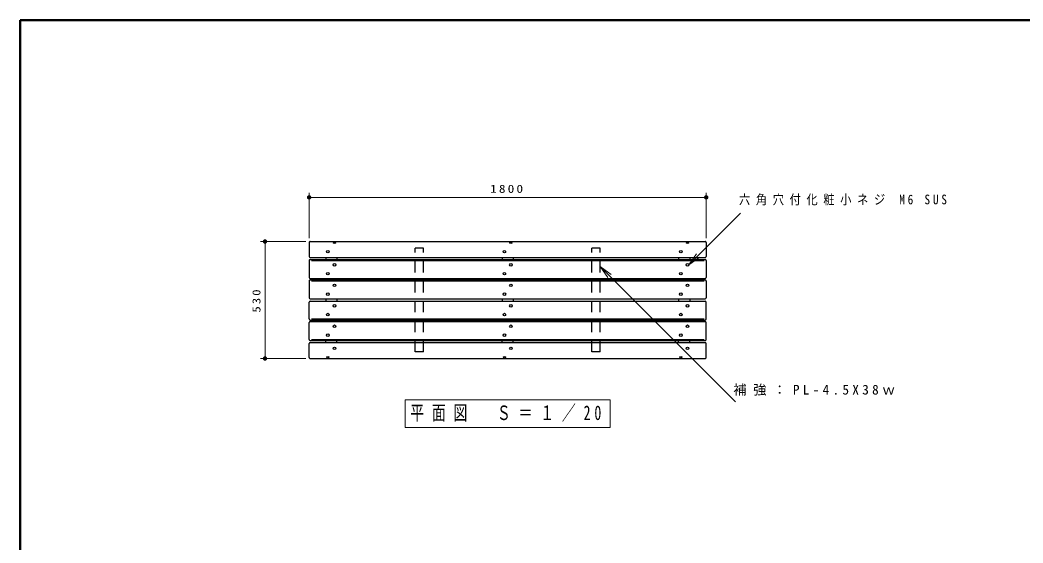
# Model space of a CAD drawing. Units: millimetres on the paper, scale 1:20. Extents: x -365 to 12, y -38 to 257.
# Drawn here: x -365 to -137.7, y 138.4 to 257 of the extents above; entities that cross this region are included whole.
import ezdxf

# ---------------------------------------------------------------- set-up
doc = ezdxf.new("R2010")
doc.units = ezdxf.units.MM
doc.linetypes.add('USER1', pattern=[4.5, 2.5, -2])
doc.layers.add('LY_1', color=7, linetype='Continuous', lineweight=25)
doc.layers.add('LY_2', color=7, linetype='Continuous', lineweight=13)
doc.styles.add('ＭＳ ゴシック', font='')
doc.styles.get('ＭＳ ゴシック').set_extended_font_data('MS Gothic')

# ---------------------------------------------------------------- blocks, each defined once
blk = doc.blocks.new('open_arrow')
at = {"color": 0, "linetype": 'Continuous', "lineweight": -2}
blk.add_lwpolyline([(7.5, 1.25), (0, 0), (7.5, -1.25)], dxfattribs=at)
blk = doc.blocks.new('filled_dot')
at = {"color": 0, "linetype": 'Continuous', "lineweight": -2, "const_width": 1.25}
blk.add_lwpolyline([(-0.625, 0, 1), (0.625, 0, 1)], format="xyb", close=True, dxfattribs=at)

msp = doc.modelspace()

# ---------------------------------------------------------------- linework, layer by layer
at = {"layer": 'LY_1', "lineweight": 13}
for p, q in [((-299.479, 207.537), (-299.479, 217.787)), ((-299.479, 216.787), (-209.479, 216.787)), ((-209.479, 207.537), (-209.479, 217.787)), ((-213.429, 201.481), (-201.718, 213.184)), ((-300.229, 206.787), (-310.479, 206.787)), ((-309.479, 180.249), (-309.479, 206.787)), ((-233.528, 201.089), (-202.83, 170.39)), ((-300.229, 180.249), (-310.479, 180.249)), ((-231.229, 170.899), (-277.729, 170.899)), ((-277.729, 170.899), (-277.729, 164.599)), ((-231.229, 164.599), (-231.229, 170.899)), ((-277.729, 164.599), (-231.229, 164.599))]:
    msp.add_line(p, q, dxfattribs=at)
at = {"layer": 'LY_1'}
for p, q in [((-299.479, 206.537), (-299.479, 203.413)), ((-299.229, 206.787), (-209.728, 206.787)), ((-209.479, 206.537), (-209.479, 203.413)), ((-299.479, 202.448), (-299.479, 198.647)), ((-299.229, 203.163), (-209.728, 203.163)), ((-299.229, 202.698), (-209.728, 202.698)), ((-298.979, 202.468), (-209.978, 202.468)), ((-295.729, 203.163), (-295.729, 202.698)), ((-293.229, 203.163), (-293.229, 202.698)), ((-255.729, 203.163), (-255.729, 202.698)), ((-253.229, 203.163), (-253.229, 202.698)), ((-215.729, 203.163), (-215.729, 202.698)), ((-213.229, 203.163), (-213.229, 202.698)), ((-209.479, 202.448), (-209.479, 198.647)), ((-299.479, 197.809), (-299.479, 194.008)), ((-299.229, 198.397), (-209.728, 198.397)), ((-299.229, 198.059), (-209.728, 198.059)), ((-298.979, 197.829), (-209.978, 197.829)), ((-295.729, 198.397), (-295.729, 198.059)), ((-293.229, 198.397), (-293.229, 198.059)), ((-255.729, 198.397), (-255.729, 198.059)), ((-253.229, 198.397), (-253.229, 198.059)), ((-215.729, 198.397), (-215.729, 198.059)), ((-213.229, 198.397), (-213.229, 198.059)), ((-209.479, 197.809), (-209.479, 194.008)), ((-299.229, 193.758), (-209.728, 193.758)), ((-299.229, 193.278), (-209.728, 193.278)), ((-295.729, 193.758), (-295.729, 193.278)), ((-293.229, 193.758), (-293.229, 193.278)), ((-255.729, 193.758), (-255.729, 193.278)), ((-253.229, 193.758), (-253.229, 193.278)), ((-215.729, 193.758), (-215.729, 193.278)), ((-213.229, 193.758), (-213.229, 193.278)), ((-299.479, 189.227), (-299.479, 193.028)), ((-209.479, 189.227), (-209.479, 193.028)), ((-299.229, 188.977), (-209.728, 188.977)), ((-298.979, 189.207), (-209.978, 189.207)), ((-295.729, 188.639), (-295.729, 188.977)), ((-293.229, 188.639), (-293.229, 188.977)), ((-255.729, 188.639), (-255.729, 188.977)), ((-253.229, 188.639), (-253.229, 188.977)), ((-215.729, 188.639), (-215.729, 188.977)), ((-213.229, 188.639), (-213.229, 188.977)), ((-299.479, 184.588), (-299.479, 188.389)), ((-299.229, 188.639), (-209.728, 188.639)), ((-209.479, 184.588), (-209.479, 188.389)), ((-299.229, 184.338), (-209.728, 184.338)), ((-298.979, 184.568), (-209.978, 184.568)), ((-295.729, 183.873), (-295.729, 184.338)), ((-293.229, 183.873), (-293.229, 184.338)), ((-255.729, 183.873), (-255.729, 184.338)), ((-253.229, 183.873), (-253.229, 184.338)), ((-215.729, 183.873), (-215.729, 184.338)), ((-213.229, 183.873), (-213.229, 184.338)), ((-299.479, 180.499), (-299.479, 183.623)), ((-299.229, 183.873), (-209.728, 183.873)), ((-209.479, 180.499), (-209.479, 183.623)), ((-299.229, 180.249), (-209.728, 180.249))]:
    msp.add_line(p, q, dxfattribs=at)
at = {"layer": 'LY_1', "linetype": 'USER1'}
for p, q in [((-273.528, 205.287), (-275.428, 205.287)), ((-275.428, 181.749), (-275.428, 205.287)), ((-273.528, 181.749), (-273.528, 205.287)), ((-235.428, 181.749), (-235.428, 205.287)), ((-233.528, 205.287), (-235.428, 205.287)), ((-233.528, 181.749), (-233.528, 205.287)), ((-273.528, 181.749), (-275.428, 181.749)), ((-233.528, 181.749), (-235.428, 181.749))]:
    msp.add_line(p, q, dxfattribs=at)
at = {"layer": 'LY_1'}
for centre, start, end in [((-299.229, 206.537), 90, 180.00003), ((-209.729, 206.537), 359.99996, 90), ((-299.229, 203.413), 180.00005, 270.00002), ((-299.229, 202.448), 90, 180.00003), ((-209.729, 203.413), 269.99996, 359.99995), ((-209.728, 202.448), 359.99996, 90), ((-299.229, 198.647), 180.00005, 270.00002), ((-299.229, 197.809), 90, 180.00003), ((-209.728, 198.647), 269.99996, 359.99995), ((-209.728, 197.809), 359.99996, 90), ((-299.229, 194.008), 180.00005, 270.00002), ((-299.229, 193.028), 89.99998, 179.99995), ((-209.728, 194.008), 269.99996, 359.99995), ((-209.728, 193.028), 0.00006, 90.00004), ((-299.229, 189.227), 179.99997, 270), ((-209.728, 189.227), 270, 0.00004), ((-299.229, 188.389), 89.99998, 179.99995), ((-209.728, 188.389), 0.00006, 90.00004), ((-299.229, 184.588), 179.99997, 270), ((-209.728, 184.588), 270, 0.00004), ((-299.229, 183.623), 89.99998, 179.99995), ((-209.729, 183.623), 0.00006, 90.00004), ((-299.229, 180.499), 179.99997, 270), ((-209.729, 180.499), 270, 0.00004)]:
    msp.add_arc(centre, 0.25, start, end, dxfattribs=at)
for centre, ratio in [((-295.229, 204.477), 0.948348), ((-293.729, 206.491), 0.446235), ((-255.229, 204.477), 0.948348), ((-253.729, 206.491), 0.446235), ((-215.229, 204.477), 0.948324), ((-213.729, 206.491), 0.446189), ((-293.729, 201.481), 0.997633), ((-253.729, 201.481), 0.997633), ((-213.729, 201.481), 0.997583), ((-295.229, 199.486), 0.997633), ((-255.229, 199.486), 0.997633), ((-215.229, 199.486), 0.997583), ((-293.729, 196.842), 0.99766), ((-253.729, 196.842), 0.997633), ((-213.729, 196.842), 0.997583), ((-295.229, 194.847), 0.997633), ((-255.229, 194.847), 0.997633), ((-215.229, 194.847), 0.99761), ((-293.729, 192.189), 0.997633), ((-253.729, 192.189), 0.997633), ((-213.729, 192.189), 0.99761), ((-295.229, 190.193), 0.99766), ((-255.229, 190.193), 0.997633), ((-215.229, 190.193), 0.997583), ((-293.729, 187.55), 0.997633), ((-253.729, 187.55), 0.997633), ((-213.729, 187.55), 0.997583), ((-295.229, 185.555), 0.997633), ((-255.229, 185.555), 0.997633), ((-215.229, 185.555), 0.997583), ((-293.729, 182.559), 0.948348), ((-253.729, 182.559), 0.948348), ((-213.729, 182.559), 0.948324), ((-295.229, 180.544), 0.446235), ((-255.229, 180.544), 0.446235), ((-215.229, 180.544), 0.446189)]:
    msp.add_ellipse(centre, major_axis=(0.3, 0), ratio=ratio, dxfattribs=at)
at = {"layer": 'LY_2', "lineweight": 50}
for p, q in [((0, 257), (-365, 257)), ((-365, 257), (-365, 0))]:
    msp.add_line(p, q, dxfattribs=at)

# ---------------------------------------------------------------- block references
at = {"layer": 'LY_1', "lineweight": 13, "xscale": 0.4, "yscale": 0.4}
msp.add_blockref('filled_dot', (-299.479, 216.787), dxfattribs=at)
for name, p, rotation in [('filled_dot', (-209.479, 216.787), 180), ('filled_dot', (-309.479, 206.787), 270), ('open_arrow', (-213.429, 201.481), 45), ('open_arrow', (-233.528, 201.089), 315), ('filled_dot', (-309.479, 180.249), 90)]:
    msp.add_blockref(name, p, dxfattribs=dict(at, rotation=rotation))

# ---------------------------------------------------------------- texts
at = {"layer": 'LY_1', "style": 'ＭＳ ゴシック'}
for s, insert, char_height, attachment_point in [('\\T1.33;\\W1.2;1800', (-254.479, 217.787), 1.833, 8), ('\\T1.5;\\W0.85;六角穴付化粧小ネジ\\~M6\\~SUS', (-202.055, 216.184), 2.199, 4), ('\\T1.5;補強：PL-4.5X38ｗ', (-203.325, 173.04), 2.199, 4), ('\\T1.56;\\W0.7;平面図\u3000Ｓ＝１／20', (-254.479, 167.749), 3.299, 5)]:
    msp.add_mtext(s, dxfattribs=dict(at, insert=insert, char_height=char_height, attachment_point=attachment_point))
at = {"layer": 'LY_1', "insert": (-310.479, 193.518), "char_height": 1.833, "attachment_point": 8, "rotation": 90, "style": 'ＭＳ ゴシック'}
msp.add_mtext('\\T1.33;\\W1.15;530', dxfattribs=at)

doc.saveas('drawing.dxf')
